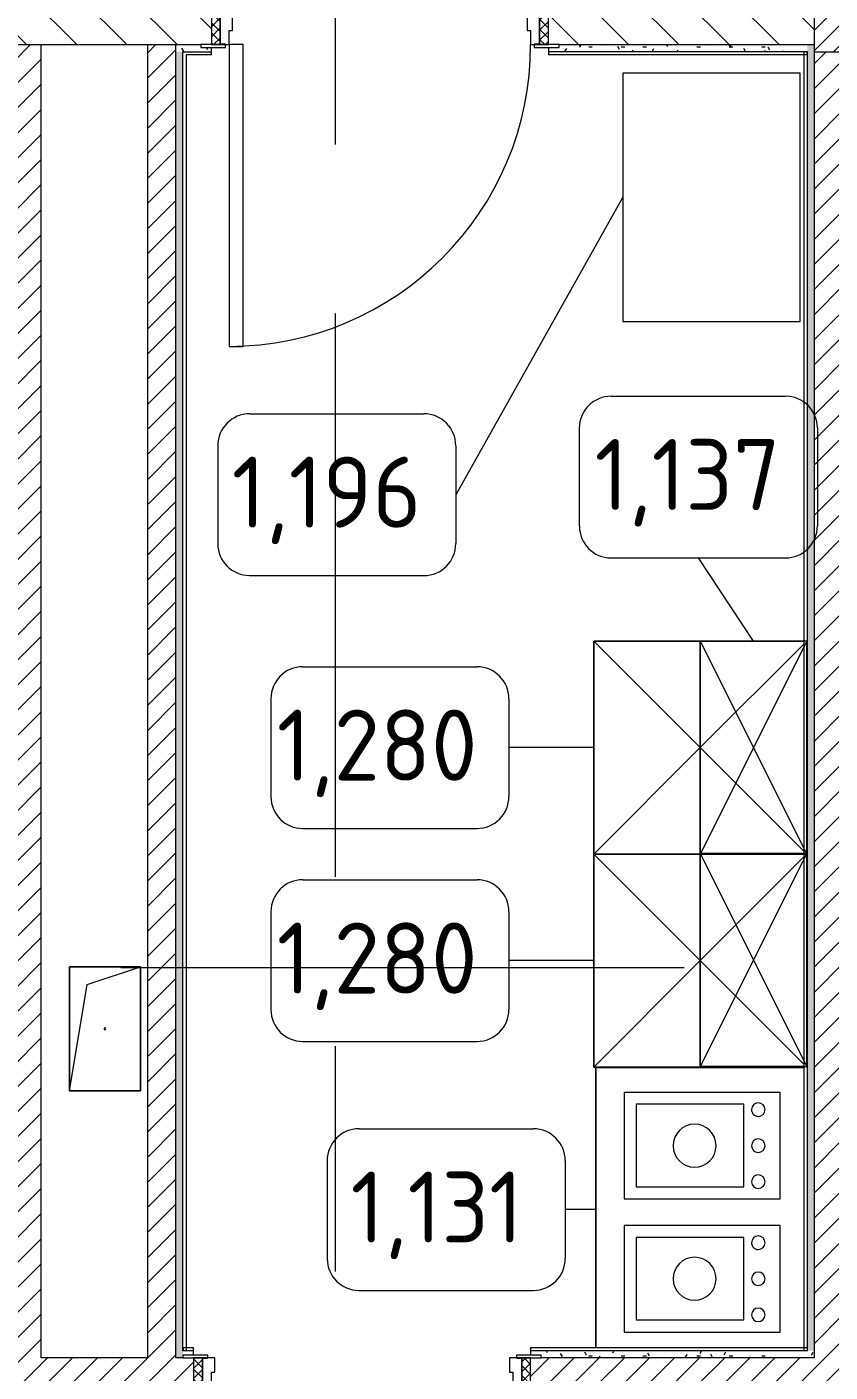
# Model space of a CAD drawing. Header units: millimetres. Extents: x 81494 to 296443, y -8553 to 29000.
# Drawn here: x 91990 to 94254, y 6660 to 10450 of the extents above; entities that cross this region are included whole.
import ezdxf

# ---------------------------------------------------------------- set-up
doc = ezdxf.new("R2010")
doc.units = ezdxf.units.MM
doc.linetypes.add('Осевая', pattern=[3175, 635, -476.25, 1587.5, -476.25])
for name, color, linetype, lineweight in [('A-DOOR', 7, 'Continuous', 9), ('A-DOOR-FRAM-2', 7, 'Continuous', 9), ('A-GENM', 7, 'Continuous', 9), ('A-WALL', 7, 'Continuous', 9), ('I-FURN-IDEN', 7, 'Continuous', 9), ('I-WALL', 7, 'Continuous', 9), ('P-SANR-FIXT', 7, 'Continuous', 9), ('P-SANR-FIXT-1', 7, 'Continuous', 13), ('Оси-2', 7, 'Осевая', 9)]:
    doc.layers.add(name, color=color, linetype=linetype, lineweight=lineweight)
for name, color, linetype, lineweight, true_color in [('A-DOOR-1', 7, 'Continuous', 9, 0xc0c0c0), ('A-DOOR-FRAM-1', 7, 'Continuous', 9, 0xc0c0c0), ('A-WALL-1', 9, 'Continuous', 9, 0x808080), ('I-FURN-1', 9, 'Continuous', 9, 0x808080)]:
    doc.layers.add(name, color=color, linetype=linetype, lineweight=lineweight, true_color=true_color)
doc.styles.add('GOST Common', font='GOST_Common.ttf', dxfattribs={"height": 200})
pattern_1 = [(45, (0, 0), (-35.35534, 35.35534), [])]
pattern_2 = [(0, (0, 0), (121.92, 30.48), [10.058, -81.382, 10.058, -81.382, -487.68]), (0, (0, 0), (121.92, 30.48), [-182.88, 10.058, -172.822, 10.058, -81.382, -213.36]), (0, (0, 0), (121.92, 30.48), [-457.2, 10.058, -50.902, 10.058, -142.342]), (120, (45.72, 15.24), (-87.356454, 90.345817), [10.058, -81.382, 10.058, -81.382, -487.68]), (120, (45.72, 15.24), (-87.356454, 90.345817), [-182.88, 10.058, -172.822, 10.058, -81.382, -213.36]), (120, (45.72, 15.24), (-87.356454, 90.345817), [-457.2, 10.058, -50.902, 10.058, -142.342]), (240, (60.96, 76.2), (-34.563546, -120.825817), [10.058, -81.382, 10.058, -81.382, -487.68]), (240, (60.96, 76.2), (-34.563546, -120.825817), [-182.88, 10.058, -172.822, 10.058, -81.382, -213.36]), (240, (60.96, 76.2), (-34.563546, -120.825817), [-457.2, 10.058, -50.902, 10.058, -142.342])]

# ---------------------------------------------------------------- blocks, each defined once
blk = doc.blocks.new('110_Дверь_СКБ_1Ст_Внутренняя1 - Д-8 950x2100h_охрана-31784688-План расстановки мебели и оборудования 1 этажа в осях 23_1-33')
at = {"layer": 'A-DOOR'}
h = blk.add_hatch(dxfattribs=at)
h.set_pattern_fill('FP_6', color=256, style=0, pattern_type=2)
h.set_pattern_definition([(135, (1826.41, 164.685), (-14.14214, -14.14214), []), (225, (1826.41, 164.685), (14.14214, -14.14214), [])])
h.paths.add_polyline_path([(487.5, 100), (462.5, 100), (462.5, -100), (487.5, -100), (487.5, -31.7)])
at = {"layer": 'A-DOOR-FRAM-2'}
h = blk.add_hatch(dxfattribs=at)
h.set_pattern_fill('FP_7', color=256, style=0, pattern_type=2)
h.set_pattern_definition([(45, (-296.384, 164.685), (-14.1421, 14.1421), []), (135, (-296.384, 164.685), (-14.1421, -14.1421), [])])
h.paths.add_polyline_path([(-437.5, 100), (-462.5, 100), (-462.5, -100), (-437.5, -100), (-437.5, -31.7)])
at = {"layer": 'A-DOOR-1'}
for p, q in [((437.5, 950), (397.5, 950)), ((397.5, 950), (397.5, 100)), ((437.5, 100), (437.5, 950)), ((397.5, 100), (437.5, 100))]:
    blk.add_line(p, q, dxfattribs=at)
blk.add_arc((437.5, 100), 850, 90, 180, dxfattribs=at)
at = {"layer": 'A-DOOR-FRAM-1'}
for p, q in [((-422.5, 108), (-492.5, 108)), ((-492.5, 108), (-492.5, 100)), ((-492.5, 100), (-422.5, 100)), ((-437.5, 100), (-462.5, 100)), ((-462.5, 100), (-462.5, -100)), ((-412.5, 100), (-437.5, 100)), ((-437.5, 100), (-437.5, 20)), ((-437.5, -100), (-437.5, 100)), ((-422.5, 100), (-437.5, 100)), ((-437.5, 100), (-437.5, 99)), ((-437.5, 99), (-422.5, 99)), ((-422.5, 100), (-422.5, 108)), ((-422.5, 99), (-422.5, 100)), ((-412.5, 60), (-412.5, 100)), ((437.5, 100), (437.5, 60)), ((462.5, 100), (437.5, 100)), ((517.5, 108), (447.5, 108)), ((447.5, 108), (447.5, 100)), ((462.5, 100), (447.5, 100)), ((447.5, 100), (447.5, 99)), ((447.5, 100), (517.5, 100)), ((447.5, 99), (462.5, 99)), ((462.5, 20), (462.5, 100)), ((487.5, 100), (462.5, 100)), ((462.5, 100), (462.5, -100)), ((462.5, 99), (462.5, 100)), ((487.5, -100), (487.5, 100)), ((517.5, 100), (517.5, 108)), ((-402.5, 60), (-412.5, 60)), ((-402.5, 20), (-402.5, 60)), ((437.5, 60), (427.5, 60)), ((427.5, 60), (427.5, 20)), ((-437.5, 20), (-402.5, 20)), ((-422.5, 20), (-437.5, 20)), ((-437.5, 20), (-437.5, -100)), ((-422.5, -100), (-422.5, 20)), ((427.5, 20), (462.5, 20)), ((462.5, 20), (447.5, 20)), ((447.5, 20), (447.5, -100)), ((462.5, -100), (462.5, 20)), ((-422.5, -100), (-492.5, -100)), ((-492.5, -100), (-492.5, -108)), ((-492.5, -108), (-422.5, -108)), ((-462.5, -100), (-437.5, -100)), ((-437.5, -100), (-422.5, -100)), ((-422.5, -108), (-422.5, -100)), ((447.5, -100), (462.5, -100)), ((517.5, -100), (447.5, -100)), ((447.5, -100), (447.5, -108)), ((447.5, -108), (517.5, -108)), ((462.5, -100), (487.5, -100)), ((517.5, -108), (517.5, -100))]:
    blk.add_line(p, q, dxfattribs=at)
blk = doc.blocks.new('110_Дверь_СКБ_1Ст_Внутренняя1 - Д-8 950x2100h_охрана-32224770-План расстановки мебели и оборудования 1 этажа в осях 23_1-33')
at = {"layer": 'A-DOOR'}
h = blk.add_hatch(dxfattribs=at)
h.set_pattern_fill('FP_8', color=256, style=0, pattern_type=2)
h.set_pattern_definition([(135, (1826.41, 104.685), (-14.14214, -14.14214), []), (225, (1826.41, 104.685), (14.14214, -14.14214), [])])
h.paths.add_polyline_path([(487.5, 40), (462.5, 40), (462.5, -40), (487.5, -40)])
at = {"layer": 'A-DOOR-FRAM-2'}
h = blk.add_hatch(dxfattribs=at)
h.set_pattern_fill('FP_9', color=256, style=0, pattern_type=2)
h.set_pattern_definition([(45, (-296.384, 104.685), (-14.1421, 14.1421), []), (135, (-296.384, 104.685), (-14.1421, -14.1421), [])])
h.paths.add_polyline_path([(-437.5, 40), (-462.5, 40), (-462.5, -40), (-437.5, -40)])
at = {"layer": 'A-DOOR-1'}
for p, q in [((437.5, 890), (397.5, 890)), ((397.5, 890), (397.5, 40)), ((437.5, 40), (437.5, 890)), ((397.5, 40), (437.5, 40))]:
    blk.add_line(p, q, dxfattribs=at)
blk.add_arc((437.5, 40), 850, 90, 180, dxfattribs=at)
at = {"layer": 'A-DOOR-FRAM-1'}
for p, q in [((-422.5, 48), (-492.5, 48)), ((-492.5, 48), (-492.5, 40)), ((-492.5, 40), (-422.5, 40)), ((-437.5, 40), (-462.5, 40)), ((-462.5, 40), (-462.5, -40)), ((-412.5, 40), (-437.5, 40)), ((-437.5, 40), (-437.5, -40)), ((-437.5, -40), (-437.5, 40)), ((-422.5, 40), (-437.5, 40)), ((-437.5, 40), (-437.5, 39)), ((-437.5, 39), (-422.5, 39)), ((-422.5, 40), (-422.5, 48)), ((-422.5, 39), (-422.5, 40)), ((-412.5, 0), (-412.5, 40)), ((437.5, 40), (437.5, 0)), ((462.5, 40), (437.5, 40)), ((517.5, 48), (447.5, 48)), ((447.5, 48), (447.5, 40)), ((462.5, 40), (447.5, 40)), ((447.5, 40), (447.5, 39)), ((447.5, 40), (517.5, 40)), ((447.5, 39), (462.5, 39)), ((462.5, -40), (462.5, 40)), ((487.5, 40), (462.5, 40)), ((462.5, 40), (462.5, -40)), ((462.5, 39), (462.5, 40)), ((487.5, -40), (487.5, 40)), ((517.5, 40), (517.5, 48)), ((-402.5, 0), (-412.5, 0)), ((-402.5, -40), (-402.5, 0)), ((437.5, 0), (427.5, 0)), ((427.5, 0), (427.5, -40)), ((-422.5, -40), (-492.5, -40)), ((-492.5, -40), (-492.5, -48)), ((-492.5, -48), (-422.5, -48)), ((-462.5, -40), (-437.5, -40)), ((-422.5, -39), (-437.5, -39)), ((-437.5, -39), (-437.5, -40)), ((-437.5, -40), (-402.5, -40)), ((-437.5, -40), (-422.5, -40)), ((-422.5, -40), (-422.5, -39)), ((-422.5, -48), (-422.5, -40)), ((427.5, -40), (462.5, -40)), ((462.5, -39), (447.5, -39)), ((447.5, -39), (447.5, -40)), ((447.5, -40), (462.5, -40)), ((517.5, -40), (447.5, -40)), ((447.5, -40), (447.5, -48)), ((447.5, -48), (517.5, -48)), ((462.5, -40), (462.5, -39)), ((462.5, -40), (487.5, -40)), ((517.5, -48), (517.5, -40))]:
    blk.add_line(p, q, dxfattribs=at)
blk = doc.blocks.new('GM_Отверстие прямоугольное _в плите_ - Отверстие-21958801-План расстановки мебели и оборудования 1 этажа в осях 23_1-33')
at = {"layer": 'A-GENM'}
for p, q in [((-100, -175), (-100, 175)), ((-100, 175), (100, 175)), ((100, 175), (-100, 175)), ((-100, 175), (-100, -175)), ((-50, 125), (100, 175)), ((100, 175), (100, -175)), ((100, -175), (100, 175)), ((-100, -175), (-50, 125)), ((100, -175), (-100, -175)), ((-100, -175), (100, -175))]:
    blk.add_line(p, q, dxfattribs=at)
for start, end in [(360, 180), (180, 360)]:
    blk.add_arc((0, 0), 2.5, start, end, dxfattribs=at)
blk = doc.blocks.new('Стол базовый прямоугольный - 1_196-V85-План расстановки мебели и оборудования 1 этажа в осях 23_1-33')
at = {"layer": 'I-FURN-1'}
for p, q in [((350, 250), (-350, 250)), ((-350, 250), (-350, -250)), ((350, -250), (350, 250)), ((-350, -250), (350, -250))]:
    blk.add_line(p, q, dxfattribs=at)
blk = doc.blocks.new('Шкаф параметрический - 1_280-V93-План расстановки мебели и оборудования 1 этажа в осях 23_1-33')
at = {"layer": 'I-FURN-1'}
for p, q in [((0, 592.8), (0, 300)), ((0, 300), (0, 592.8)), ((7.2, 592.8), (300, 300)), ((300, 300), (592.8, 592.8)), ((600, 300), (600, 592.8)), ((600, 592.8), (600, 300)), ((0, 0), (300, 300)), ((0, 300), (0, 0)), ((0, 0), (0, 300)), ((300, 300), (600, 0)), ((600, 0), (600, 300)), ((600, 300), (600, 0)), ((0, 0), (600, 0)), ((600, 0), (0, 0))]:
    blk.add_line(p, q, dxfattribs=at)
blk = doc.blocks.new('Шкаф параметрический - 1_137-V94-План расстановки мебели и оборудования 1 этажа в осях 23_1-33')
at = {"layer": 'I-FURN-1'}
for p, q in [((0, 0), (600, 300)), ((0, 300), (600, 0)), ((600, 300), (0, 300)), ((0, 300), (0, 0)), ((0, 0), (0, 292.8)), ((600, 0), (600, 300)), ((600, 292.8), (600, 0)), ((0, 0), (600, 0)), ((598.1, 0), (0, 0)), ((600, 0), (598.1, 0))]:
    blk.add_line(p, q, dxfattribs=at)
blk = doc.blocks.new('Шкаф параметрический - 1_137-V95-План расстановки мебели и оборудования 1 этажа в осях 23_1-33')
at = {"layer": 'I-FURN-1'}
for p, q in [((0, 0), (600, 300)), ((0, 300), (600, 0)), ((600, 300), (0, 300)), ((0, 300), (0, 0)), ((0, 0), (0, 292.8)), ((600, 0), (600, 300)), ((600, 292.8), (600, 0)), ((0, 0), (600, 0)), ((1.9, 0), (0, 0)), ((600, 0), (1.9, 0))]:
    blk.add_line(p, q, dxfattribs=at)
blk = doc.blocks.new('Шкаф параметрический - 1_280-V96-План расстановки мебели и оборудования 1 этажа в осях 23_1-33')
at = {"layer": 'I-FURN-1'}
for p, q in [((0, 592.8), (0, 300)), ((0, 300), (0, 592.8)), ((7.2, 592.8), (300, 300)), ((300, 300), (592.8, 592.8)), ((600, 0), (600, 592.8)), ((600, 592.8), (600, 0)), ((0, 0), (300, 300)), ((0, 300), (0, 0)), ((0, 0), (0, 300)), ((300, 300), (600, 0)), ((0, 0), (600, 0)), ((600, 0), (0, 0))]:
    blk.add_line(p, q, dxfattribs=at)
blk = doc.blocks.new('Мойка кухонная - Мойка Steel Hammer SH R 5151 GLOWE-25557159-План расстановки мебели и оборудования 1 этажа в осях 23_1-33')
at = {"layer": 'P-SANR-FIXT'}
for p, q in [((150, 0), (-150, 0)), ((-150, 0), (-150, -440)), ((150, -440), (150, 0)), ((116.1, -102.3), (-116.6, -102.3)), ((-116.6, -102.3), (-116.6, -406.4)), ((116.1, -406.4), (116.1, -102.3)), ((-116.6, -406.4), (116.1, -406.4)), ((-150, -440), (150, -440))]:
    blk.add_line(p, q, dxfattribs=at)
for centre, radius, start, end in [((-101.6, -61.9), 19, 90, 180), ((-101.6, -61.9), 19, 180, 270), ((-101.6, -61.9), 19, 360, 90), ((-101.6, -61.9), 19.1, 270, 360), ((0, -61.9), 19, 360, 180), ((0, -61.9), 19, 180, 360), ((101.6, -61.9), 19.1, 360, 180), ((101.6, -61.9), 19.1, 180, 360), ((0, -241.3), 60.5, 360, 180), ((0, -241.3), 60.5, 180, 360)]:
    blk.add_arc(centre, radius, start, end, dxfattribs=at)
blk = doc.blocks.new('Марка_Мебель - В прямоуг_Balcon_Марка-25523697-План расстановки мебели и оборудования 1 этажа в осях 23_1-33')
at = {"layer": 'I-FURN-IDEN'}
for p, q in [((-2.455, 2.278), (2.455, 2.278)), ((-3.355, 1.378), (-3.355, -1.384)), ((3.355, 1.378), (3.355, -1.378)), ((-2.461, -2.278), (2.455, -2.278))]:
    blk.add_line(p, q, dxfattribs=at)
for centre, radius, start, end in [((-2.455, 1.378), 0.9, 90, 180), ((2.455, 1.378), 0.9, 0, 90), ((-2.461, -1.384), 0.893, 180, 270), ((2.455, -1.378), 0.9, 270, 0)]:
    blk.add_arc(centre, radius, start, end, dxfattribs=at)

msp = doc.modelspace()

# ---------------------------------------------------------------- hatches: boundary and pattern name
at = {"layer": 'I-WALL'}
h = msp.add_hatch(dxfattribs=at)
h.set_pattern_fill('FP_4', color=256, style=0, pattern_type=2)
h.set_pattern_definition([(135, (0, 0), (-70.71068, -70.71068), [])])
h.paths.add_polyline_path([(107130, 10400), (107130, 10600), (105095, 10600), (105095, 10400), (106478.2, 10400)])
h.paths.add_polyline_path([(103645, 10400), (103645, 10600), (101610, 10600), (101610, 10400), (103615, 10400)])
h.paths.add_polyline_path([(94210, 10400), (94210, 10600), (93460, 10600), (93460, 10400), (94125.1, 10400)])
h.paths.add_polyline_path([(92410, 10400), (92510, 10400), (92510, 10600), (91385, 10600), (91385, 10400), (92330, 10400)])
h.paths.add_polyline_path([(89785, 10400), (89985, 10400), (89985, 10600), (89610, 10600), (89610, 10400)])
h = msp.add_hatch(dxfattribs=at)
h.set_pattern_fill('FP_2', color=256, style=0, pattern_type=2)
h.set_pattern_definition([(45, (0, 0), (-57.024626, 57.024626), []), (45, (57.025, 0), (-57.024626, 57.024626), [100.806, -20.161, 3.353, -16.808])])
h.paths.add_polyline_path([(101610, 10380), (101610, 10600), (94210, 10600), (94210, 10380), (100987.9, 10380)])
h = msp.add_hatch(dxfattribs=at)
h.set_pattern_fill('FP_3', color=256, style=0, pattern_type=2)
h.set_pattern_definition(pattern_1)
h.paths.add_polyline_path([(92030, 100), (92029, 3755), (91950, 3755), (91950, 100)])
h.paths.add_polyline_path([(92029, 5155), (92030, 5155), (92030, 10400), (91950, 10400), (91950, 5155), (92000, 5155)])
h = msp.add_hatch(dxfattribs=at)
h.set_pattern_fill('FP_3', color=256, style=0, pattern_type=2)
h.set_pattern_definition(pattern_1)
h.paths.add_polyline_path([(92410, 6700), (92410, 10400), (92330, 10400), (92330, 6700)])
h = msp.add_hatch(dxfattribs=at)
h.set_pattern_fill('FP_67', color=256, style=0, pattern_type=2)
h.set_pattern_definition(pattern_2)
h.paths.add_polyline_path([(92480, 10380), (92510, 10380), (92510, 10392), (92480, 10392.5), (92480, 10400), (92410, 10400), (92410, 10380), (92430, 10380)])
h.paths.add_polyline_path([(94190, 10380), (94190, 10400), (93490, 10399.2), (93490, 10392), (93460, 10392), (93460, 10380), (94125.1, 10380)])
h = msp.add_hatch(dxfattribs=at)
h.set_pattern_fill('FP_67', color=256, style=0, pattern_type=2)
h.set_pattern_definition(pattern_2)
h.paths.add_polyline_path([(94190, 6720), (94210, 6720), (94210, 10400), (94190, 10400), (94190, 6827.5)])
h = msp.add_hatch(dxfattribs=at)
h.set_pattern_fill('FP_67', color=256, style=0, pattern_type=2)
h.set_pattern_definition(pattern_2)
h.paths.add_polyline_path([(92410, 6700), (92430, 6700), (92430, 10380), (92410, 10380), (92410, 6708)])
h = msp.add_hatch(dxfattribs=at)
h.set_pattern_fill('FP_3', color=256, style=0, pattern_type=2)
h.set_pattern_definition(pattern_1)
h.paths.add_polyline_path([(94290, 5400), (94290, 10380), (94210, 10380), (94210, 5400)])
h = msp.add_hatch(dxfattribs=at)
h.set_pattern_fill('FP_67', color=256, style=0, pattern_type=2)
h.set_pattern_definition(pattern_2)
h.paths.add_polyline_path([(93440, 6700), (94210, 6700), (94210, 6720), (93410, 6720), (93410, 6708), (93440, 6708), (93440, 6700.8)])
h.paths.add_polyline_path([(92448, 6708), (92460, 6708), (92460, 6720), (92430, 6720), (92430, 6708)])
h = msp.add_hatch(dxfattribs=at)
h.set_pattern_fill('FP_3', color=256, style=0, pattern_type=2)
h.set_pattern_definition(pattern_1)
h.paths.add_polyline_path([(94210, 6620), (94210, 6700), (93410, 6700), (93410, 6620), (94125.1, 6620)])
h.paths.add_polyline_path([(92430, 6620), (92460, 6620), (92460, 6700), (92030, 6700), (92030, 6620), (92066.2, 6620)])

# ---------------------------------------------------------------- linework, layer by layer
at = {"layer": 'A-WALL'}
for p, q in [((94210, 10400), (94210, 10600)), ((94210, 6700), (93440, 6700))]:
    msp.add_line(p, q, dxfattribs=at)
at = {"layer": 'A-WALL-1'}
for p, q in [((91950, 10400), (92480, 10400)), ((92030, 6700), (92030, 10400)), ((92330, 10400), (92330, 6700)), ((92410, 6700), (92410, 10400)), ((92510, 10380), (92510, 10392)), ((93460, 10392), (93460, 10380)), ((93490, 10400), (94210, 10400)), ((94210, 6700), (94210, 10400)), ((92430, 6720), (92430, 10380)), ((93460, 10380), (93460, 10380)), ((94210, 10380), (101610, 10380)), ((92460, 6708), (92460, 6720)), ((94190, 6720), (93410, 6720)), ((93410, 6720), (93410, 6708)), ((92330, 6700), (92030, 6700)), ((92430, 6700), (92410, 6700))]:
    msp.add_line(p, q, dxfattribs=at)
at = {"layer": 'I-FURN-1'}
for p, q in [((94181, 7517.9), (93593.3, 7517.9)), ((93593.3, 7517.9), (93593.3, 6729)), ((93593.3, 6729), (93593.3, 7517.9)), ((93593.3, 7517.9), (94181, 7517.9))]:
    msp.add_line(p, q, dxfattribs=at)
at = {"layer": 'I-FURN-IDEN'}
for p, q in [((93670, 9970), (93198.9, 9132.1)), ((94038.2, 8719.4), (93882.7, 8954)), ((93588.2, 8419.4), (93348.8, 8419.4)), ((93588.2, 7819.4), (93348.8, 7819.4)), ((93593.3, 7117.9), (93507.3, 7117.9))]:
    msp.add_line(p, q, dxfattribs=at)
at = {"layer": 'I-WALL'}
for p, q in [((92430, 10380), (92510, 10380)), ((92510, 10371), (92439, 10371)), ((92439, 10371), (92439, 6720)), ((92510, 10371), (92510, 10380)), ((93460, 10380), (93460, 10371)), ((94190, 10380), (93460, 10380)), ((94189.5, 10371), (93460, 10371)), ((94181, 6720.5), (94181, 10380)), ((94189.5, 10371), (94189.5, 10380)), ((94190, 6720), (94190, 10380)), ((92460, 6720), (92430, 6720)), ((92430.5, 6729), (92460, 6729)), ((92430.5, 6729), (92430.5, 6720)), ((92460, 6720), (92460, 6729)), ((93410, 6729), (94190, 6729)), ((93410, 6729), (93410, 6720)), ((94181, 6720.5), (94190, 6720.5))]:
    msp.add_line(p, q, dxfattribs=at)
at = {"layer": 'Оси-2'}
for p, q in [((92860, 593.7), (92860, 19415.1)), ((84793.9, 7800), (122455, 7800))]:
    msp.add_line(p, q, dxfattribs=at)

# ---------------------------------------------------------------- block references
at = {"layer": 'A-DOOR-1', "rotation": 180}
for name, p in [('110_Дверь_СКБ_1Ст_Внутренняя1 - Д-8 950x2100h_охрана-31784688-План расстановки мебели и оборудования 1 этажа в осях 23_1-33', (92997.5, 10500)), ('110_Дверь_СКБ_1Ст_Внутренняя1 - Д-8 950x2100h_охрана-32224770-План расстановки мебели и оборудования 1 этажа в осях 23_1-33', (92947.5, 6660))]:
    msp.add_blockref(name, p, dxfattribs=at)
at = {"layer": 'A-GENM'}
msp.add_blockref('GM_Отверстие прямоугольное _в плите_ - Отверстие-21958801-План расстановки мебели и оборудования 1 этажа в осях 23_1-33', (92210, 7627), dxfattribs=at)
at = {"layer": 'I-FURN-1'}
for name, p, rotation in [('Стол базовый прямоугольный - 1_196-V85-План расстановки мебели и оборудования 1 этажа в осях 23_1-33', (93920, 9970), 90), ('Шкаф параметрический - 1_280-V93-План расстановки мебели и оборудования 1 этажа в осях 23_1-33', (93588.2, 8719.4), 269.9999999999994), ('Шкаф параметрический - 1_137-V94-План расстановки мебели и оборудования 1 этажа в осях 23_1-33', (93888.2, 8719.4), 269.9999999999994), ('Шкаф параметрический - 1_280-V96-План расстановки мебели и оборудования 1 этажа в осях 23_1-33', (93588.2, 8119.4), 269.9999999999994), ('Шкаф параметрический - 1_137-V95-План расстановки мебели и оборудования 1 этажа в осях 23_1-33', (93888.2, 8121.3), 269.9999999999994)]:
    msp.add_blockref(name, p, dxfattribs=dict(at, rotation=rotation))
at = {"layer": 'I-FURN-IDEN', "xscale": 99.99999999999993, "yscale": 99.99999999999993, "zscale": 99.99999999999993}
for p in [(93882.7, 9181.8), (92863.5, 9132.1), (93013.3, 8419.4), (93013.3, 7819.4), (93171.9, 7117.9)]:
    msp.add_blockref('Марка_Мебель - В прямоуг_Balcon_Марка-25523697-План расстановки мебели и оборудования 1 этажа в осях 23_1-33', p, dxfattribs=at)
at = {"layer": 'P-SANR-FIXT-1', "rotation": 269.9999999999999}
for p in [(94113.5, 7297.9), (94113.5, 6922.9)]:
    msp.add_blockref('Мойка кухонная - Мойка Steel Hammer SH R 5151 GLOWE-25557159-План расстановки мебели и оборудования 1 этажа в осях 23_1-33', p, dxfattribs=at)

# ---------------------------------------------------------------- texts
at = {"layer": 'I-FURN-IDEN', "char_height": 200, "attachment_point": 1, "style": 'GOST Common'}
for s, insert, width in [('1,137', (93590.2, 9288.8), 673.417), ('1,196', (92567.5, 9239.2), 681.434), ('1,280', (92694.3, 8526.4), 737.552), ('1,280', (92694.3, 7926.4), 737.552), ('1,131', (92902.4, 7225), 617.299)]:
    msp.add_mtext(s, dxfattribs=dict(at, insert=insert, width=width))

doc.saveas('drawing.dxf')
